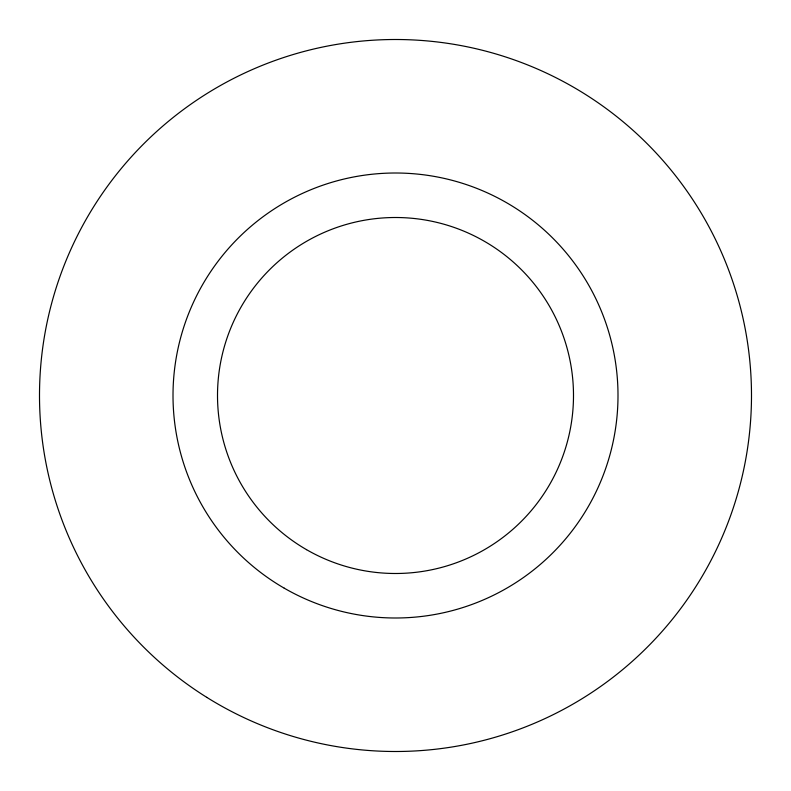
<?xml version="1.0" encoding="UTF-8"?>
<svg xmlns="http://www.w3.org/2000/svg" width="791" height="791" viewBox="0 0 791 791"><rect width="100%" height="100%" fill="white"/><g stroke="black" fill="none" stroke-linecap="round" stroke-linejoin="round"><path stroke-width="1.19" d="M206.748 697.336A355.99 355.99 0 0 0 751.272 408.047A355.99 355.99 0 0 0 228.48 81.117A355.99 355.99 0 0 0 206.748 697.336M284.256 588.188A222.498 222.498 0 0 0 617.998 395.5A222.498 222.498 0 0 0 284.256 202.812A222.498 222.498 0 0 0 284.256 588.188M306.503 549.646A177.995 177.995 0 0 0 573.495 395.5A177.995 177.995 0 0 0 306.503 241.354A177.995 177.995 0 0 0 306.503 549.646"/></g></svg>
